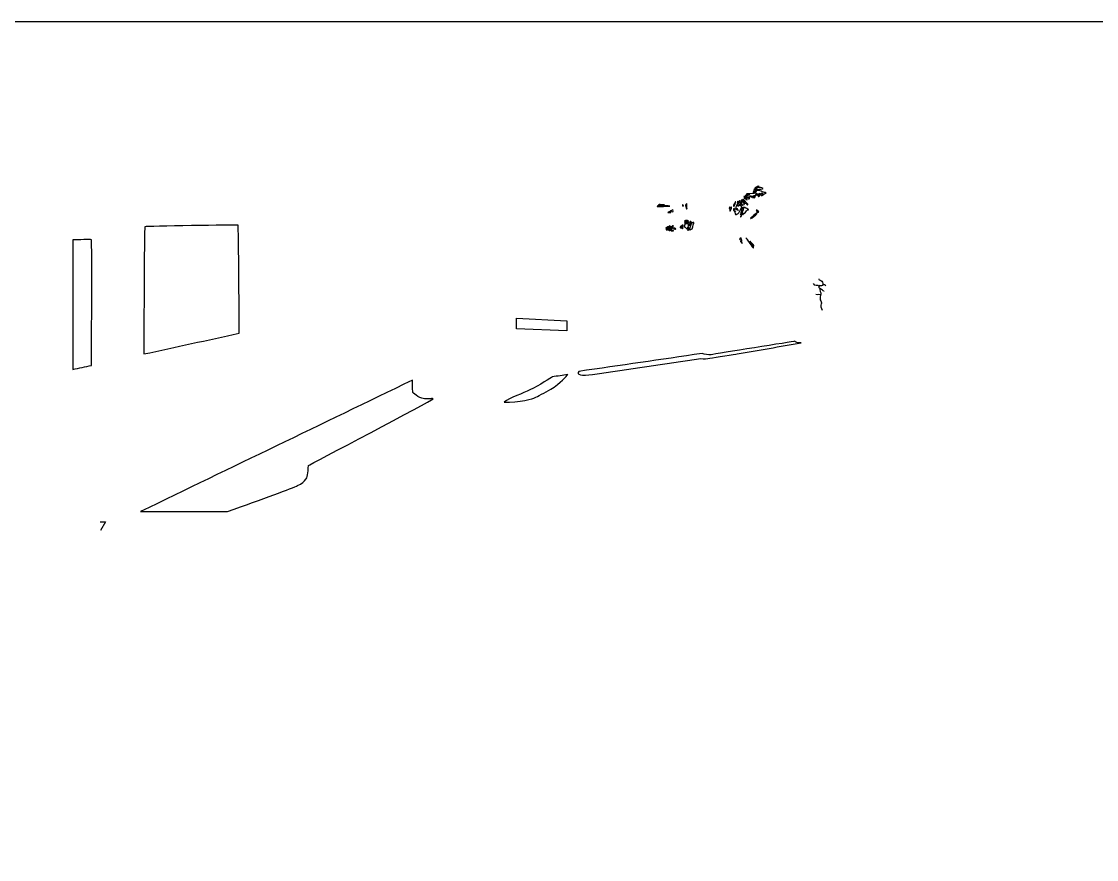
# Model space of a CAD drawing. Extents: x 0 to 1250, y 0 to 460.
# Drawn here: x 495.5 to 739.2, y 270.3 to 460.1 of the extents above; entities that cross this region are included whole.
import ezdxf

# ---------------------------------------------------------------- set-up
doc = ezdxf.new("R2010")
doc.units = 0
doc.header["$MEASUREMENT"] = 0
doc.layers.add('DEFAULT', color=18, linetype='CONTINUOUS')

msp = doc.modelspace()

# ---------------------------------------------------------------- linework, layer by layer
at = {"layer": 'DEFAULT', "color": 18}
msp.add_lwpolyline([(1250.13, 0.12), (0.12, 0.12), (0.12, 460.12), (1250.13, 460.12)], close=True, dxfattribs=at)
at = {"layer": 'DEFAULT', "color": 1}
msp.add_lwpolyline([(607.75, 392.89), (619.16, 392.31), (619.16, 392.24), (619.16, 390.06), (607.75, 390.51)], close=True, dxfattribs=at)
at = {"layer": 'DEFAULT', "color": 18}
msp.add_lwpolyline([(513.34, 346.79), (514.57, 346.79), (513.45, 344.84)], dxfattribs=at)
at = {"layer": 'DEFAULT', "color": 1}
for points, knots in [([(660.52, 420.91), (660.39, 420.97), (659.71, 420.95), (659.78, 421), (659.85, 421.05), (660.24, 421.12), (660.47, 421.1), (660.69, 421.08), (661.6, 421.22), (661.8, 421.23), (662.01, 421.25), (662.12, 421.16), (661.97, 421.28), (661.83, 421.4), (661.4, 421.31), (661.46, 421.38), (661.53, 421.45), (661.77, 421.5), (662.01, 421.54), (662.25, 421.58), (662.19, 421.61), (662.13, 421.65), (662.07, 421.69), (661.49, 421.56), (661.41, 421.59), (661.27, 421.66), (662.35, 421.84), (662.62, 421.84), (662.89, 421.85), (662.89, 421.75), (663.18, 421.66), (663.48, 421.56), (663.95, 421.42), (664.22, 421.38), (664.48, 421.34), (664.13, 421.18), (664, 421.12), (663.88, 421.05), (663.06, 420.42), (663.32, 420.69), (663.57, 420.96), (663.63, 421.09), (663.61, 421.17), (663.59, 421.25), (663.28, 420.87), (663.4, 421.12), (663.52, 421.37), (663.44, 421.39), (663.35, 421.23), (663.27, 421.08), (662.92, 420.66), (662.64, 420.45), (662.36, 420.23), (662.83, 420.83), (662.87, 421.01), (662.93, 421.18), (662.89, 421.37), (662.83, 421.19), (662.77, 421.02), (662.26, 420.39), (662.39, 420.65), (662.52, 420.91), (662.44, 421.27), (662.42, 421.14), (662.41, 421.02), (662.1, 420.58), (662.13, 420.71), (662.16, 420.84), (662.23, 421.31), (662.18, 421.19), (662.13, 421.07), (662.08, 421.07), (662.02, 420.89), (661.95, 420.7), (661.76, 420.25), (661.66, 420.17), (661.57, 420.09), (661.71, 420.73), (661.66, 420.8), (661.6, 420.88), (661.58, 420.56), (661.5, 420.39), (661.42, 420.23), (661.37, 420.15), (661.27, 420.24), (661.16, 420.34), (661.34, 420.74), (661.23, 420.61), (661.12, 420.49), (661.07, 420.24), (660.97, 420.3), (660.87, 420.37), (660.86, 420.52), (660.82, 420.64), (660.78, 420.76), (660.64, 420.74), (660.72, 420.64), (660.79, 420.53), (660.72, 420.44), (660.61, 420.39), (660.51, 420.35), (659.56, 420.59), (659.58, 420.66), (659.6, 420.73), (660.22, 420.72), (660.33, 420.78), (660.44, 420.83), (660.64, 420.85), (660.52, 420.91)], [1, 1, 1, 1, 2, 2, 2, 3, 3, 3, 4, 4, 4, 5, 5, 5, 6, 6, 6, 7, 7, 7, 8, 8, 8, 9, 9, 9, 10, 10, 10, 11, 11, 11, 12, 12, 12, 13, 13, 13, 14, 14, 14, 15, 15, 15, 16, 16, 16, 17, 17, 17, 18, 18, 18, 19, 19, 19, 20, 20, 20, 21, 21, 21, 22, 22, 22, 23, 23, 23, 24, 24, 24, 25, 25, 25, 26, 26, 26, 27, 27, 27, 28, 28, 28, 29, 29, 29, 30, 30, 30, 31, 31, 31, 32, 32, 32, 33, 33, 33, 34, 34, 34, 35, 35, 35, 36, 36, 36, 37, 37, 37, 37]), ([(661.96, 422.3), (662.17, 422.34), (662.98, 422.57), (663.09, 422.54), (663.16, 422.52), (663.62, 422.31), (663.63, 422.28), (663.63, 422.24), (662.69, 422.12), (662.6, 422.06), (662.51, 422.01), (662.16, 422.27), (661.72, 422.1), (661.28, 421.93), (661.75, 422.25), (661.96, 422.3)], [0, 0, 0, 0, 1, 1, 1, 2, 2, 2, 3, 3, 3, 4, 4, 4, 5, 5, 5, 5]), ([(662.58, 422.79), (662.69, 422.8), (662.92, 422.72), (662.65, 422.66), (662.39, 422.61), (661.87, 422.44), (661.8, 422.42), (661.87, 422.46), (662.4, 422.78), (662.58, 422.79)], [0, 0, 0, 0, 1, 1, 1, 2, 2, 2, 3, 3, 3, 3]), ([(657.25, 419.07), (657.34, 419.26), (657.45, 419.36), (657.45, 419.28), (657.45, 419.17), (657.41, 418.92), (657.3, 418.76), (657.19, 418.6), (657.2, 418.4), (657.11, 418.28), (657.02, 418.16), (657.02, 418.2), (656.94, 418.32), (656.86, 418.43), (657.16, 418.89), (657.25, 419.07)], [0, 0, 0, 0, 1, 1, 1, 2, 2, 2, 3, 3, 3, 4, 4, 4, 5, 5, 5, 5]), ([(657.72, 418.57), (657.82, 418.76), (657.85, 419.04), (657.88, 419.27), (657.91, 419.5), (658, 419.43), (657.99, 419.27), (657.97, 418.94), (657.89, 418.52), (657.89, 418.39), (657.9, 418.26), (658.11, 418.12), (658.03, 418.28), (657.95, 418.43), (658, 418.56), (658.09, 418.48), (658.17, 418.4), (658.51, 418.37), (658.7, 418.28), (658.88, 418.19), (658.76, 418.13), (658.73, 417.96), (658.7, 417.79), (658.55, 417.52), (658.44, 417.37), (658.33, 417.21), (658.21, 417.03), (658.13, 416.81), (658.04, 416.6), (657.99, 416.58), (657.89, 416.59), (657.8, 416.6), (657.72, 416.56), (657.57, 416.44), (657.41, 416.31), (657.37, 416.46), (657.33, 416.56), (657.29, 416.66), (657.39, 416.76), (657.39, 416.82), (657.39, 416.89), (657.28, 416.71), (657.24, 416.82), (657.21, 416.94), (657.32, 417.05), (657.37, 417.16), (657.42, 417.26), (657.4, 417.28), (657.27, 417.16), (657.14, 417.04), (657.09, 417.12), (657.11, 417.24), (657.12, 417.37), (657.08, 417.31), (657.04, 417.26), (657, 417.21), (657, 417.28), (656.95, 417.48), (656.9, 417.68), (656.97, 417.73), (657.07, 417.78), (657.16, 417.83), (657.16, 417.75), (657.18, 417.54), (657.2, 417.33), (657.23, 417.54), (657.3, 417.65), (657.37, 417.77), (657.62, 417.56), (657.79, 417.47), (657.95, 417.39), (658.09, 417.21), (657.98, 417.41), (657.88, 417.62), (657.45, 417.88), (657.44, 417.94), (657.43, 418.01), (657.61, 418.38), (657.72, 418.57)], [1, 1, 1, 1, 2, 2, 2, 3, 3, 3, 4, 4, 4, 5, 5, 5, 6, 6, 6, 7, 7, 7, 8, 8, 8, 9, 9, 9, 10, 10, 10, 11, 11, 11, 12, 12, 12, 13, 13, 13, 14, 14, 14, 15, 15, 15, 16, 16, 16, 17, 17, 17, 18, 18, 18, 19, 19, 19, 20, 20, 20, 21, 21, 21, 22, 22, 22, 23, 23, 23, 24, 24, 24, 25, 25, 25, 26, 26, 26, 27, 27, 27, 27]), ([(658.31, 419.55), (658.42, 419.57), (658.54, 419.4), (658.56, 419.15), (658.57, 418.9), (658.73, 418.43), (658.6, 418.54), (658.46, 418.64), (658.15, 418.65), (658.15, 418.83), (658.15, 419), (658.14, 419.53), (658.31, 419.55)], [0, 0, 0, 0, 1, 1, 1, 2, 2, 2, 3, 3, 3, 4, 4, 4, 4]), ([(658.68, 419.65), (658.76, 419.68), (658.86, 419.65), (658.92, 419.48), (658.99, 419.31), (659.16, 419.07), (659.28, 418.92), (659.4, 418.76), (659.47, 418.7), (659.33, 418.68), (659.2, 418.66), (659.01, 418.58), (658.95, 418.5), (658.9, 418.42), (658.8, 418.48), (658.79, 418.69), (658.79, 418.89), (658.65, 419.64), (658.68, 419.65)], [0, 0, 0, 0, 1, 1, 1, 2, 2, 2, 3, 3, 3, 4, 4, 4, 5, 5, 5, 6, 6, 6, 6]), ([(658.99, 419.79), (659.18, 419.87), (659.65, 419.35), (659.77, 419.19), (659.89, 419.03), (660.04, 418.92), (660.17, 418.78), (660.29, 418.62), (660.22, 418.61), (660.09, 418.61), (659.96, 418.6), (659.93, 418.78), (659.87, 418.88), (659.82, 418.99), (659.72, 418.97), (659.59, 418.97), (659.45, 418.96), (659.34, 419.26), (659.23, 419.4), (659.13, 419.54), (658.91, 419.75), (658.99, 419.79)], [0, 0, 0, 0, 1, 1, 1, 2, 2, 2, 3, 3, 3, 4, 4, 4, 5, 5, 5, 6, 6, 6, 7, 7, 7, 7]), ([(660.09, 420.29), (660.2, 420.19), (660.21, 420.14), (660.08, 420.15), (659.94, 420.16), (659.22, 420.48), (659.28, 420.48), (659.37, 420.49), (659.99, 420.39), (660.09, 420.29)], [0, 0, 0, 0, 1, 1, 1, 2, 2, 2, 3, 3, 3, 3]), ([(659.87, 419.77), (659.72, 419.9), (659.35, 420.11), (659.31, 420.19), (659.28, 420.25), (659.57, 420.2), (659.68, 420.1), (659.79, 420), (659.98, 419.85), (660.05, 419.71), (660.13, 419.57), (660.02, 419.63), (659.87, 419.77)], [0, 0, 0, 0, 1, 1, 1, 2, 2, 2, 3, 3, 3, 4, 4, 4, 4]), ([(660.51, 419.94), (660.43, 419.92), (660.26, 420.03), (660.29, 420.11), (660.31, 420.2), (660.46, 420.21), (660.53, 420.15), (660.58, 420.11), (660.58, 419.95), (660.51, 419.94)], [0, 0, 0, 0, 1, 1, 1, 2, 2, 2, 3, 3, 3, 3]), ([(639.61, 418.21), (639.56, 418.23), (639.73, 418.36), (639.78, 418.36), (639.86, 418.36), (642.51, 418.36), (642.51, 418.32), (642.45, 418.29), (639.66, 418.18), (639.61, 418.21)], [0, 0, 0, 0, 1, 1, 1, 2, 2, 2, 3, 3, 3, 3]), ([(640.05, 418.67), (640.17, 418.68), (641.31, 418.55), (641.39, 418.53), (641.33, 418.52), (639.99, 418.51), (639.93, 418.53), (639.87, 418.54), (639.99, 418.66), (640.05, 418.67)], [0, 0, 0, 0, 1, 1, 1, 2, 2, 2, 3, 3, 3, 3]), ([(642.61, 416.84), (642.46, 416.83), (642.17, 416.87), (642.04, 416.87), (641.9, 416.87), (642.23, 417.03), (642.33, 417.04), (642.44, 417.06), (642.62, 416.98), (642.66, 416.94), (642.69, 416.91), (642.77, 416.84), (642.61, 416.84)], [0, 0, 0, 0, 1, 1, 1, 2, 2, 2, 3, 3, 3, 4, 4, 4, 4]), ([(643.22, 417), (643.16, 417.03), (642.61, 417.14), (642.59, 417.17), (642.57, 417.21), (643.12, 417.43), (643.19, 417.44), (643.24, 417.45), (643.27, 416.97), (643.22, 417)], [0, 0, 0, 0, 1, 1, 1, 2, 2, 2, 3, 3, 3, 3]), ([(645.52, 418.31), (645.41, 418.26), (645.47, 418.36), (645.39, 418.46), (645.31, 418.56), (645.37, 418.67), (645.46, 418.62), (645.67, 418.52), (645.63, 418.36), (645.52, 418.31)], [0, 0, 0, 0, 1, 1, 1, 2, 2, 2, 3, 3, 3, 3]), ([(646.37, 418.92), (646.44, 418.98), (646.36, 418.61), (646.37, 418.39), (646.38, 418.18), (646.41, 418.21), (646.3, 418.24), (646.18, 418.26), (646.02, 418.19), (646.03, 418.34), (646.04, 418.49), (646.25, 418.82), (646.37, 418.92)], [0, 0, 0, 0, 1, 1, 1, 2, 2, 2, 3, 3, 3, 4, 4, 4, 4]), ([(646.3, 417.67), (646.3, 417.76), (646.06, 418.03), (646.12, 418.04), (646.36, 418.08), (646.37, 418.06), (646.4, 417.9), (646.43, 417.74), (646.29, 417.57), (646.3, 417.67)], [0, 0, 0, 0, 1, 1, 1, 2, 2, 2, 3, 3, 3, 3]), ([(656.06, 418.1), (656.11, 418.21), (656.17, 418.1), (656.14, 417.94), (656.11, 417.78), (656.16, 417.64), (656.2, 417.75), (656.24, 417.86), (656.26, 417.92), (656.28, 418), (656.3, 418.09), (656.45, 418.14), (656.49, 418.07), (656.54, 417.98), (656.48, 417.76), (656.38, 417.64), (656.27, 417.52), (656.22, 417.14), (656.15, 417.16), (656.08, 417.18), (656.1, 417.52), (656, 417.66), (655.91, 417.81), (656.01, 417.99), (656.06, 418.1)], [0, 0, 0, 0, 1, 1, 1, 2, 2, 2, 3, 3, 3, 4, 4, 4, 5, 5, 5, 6, 6, 6, 7, 7, 7, 8, 8, 8, 8]), ([(658.51, 416.48), (658.56, 416.65), (658.89, 417.93), (659.02, 418.09), (659.02, 418.07), (659.01, 417.99), (658.99, 417.89), (658.98, 417.87), (658.98, 417.84), (658.97, 417.81), (658.88, 417.38), (658.68, 416.59), (658.63, 416.46), (658.56, 416.29), (658.46, 416.32), (658.51, 416.48)], [0, 0, 0, 0, 1, 1, 1, 2, 2, 2, 3, 3, 3, 4, 4, 4, 5, 5, 5, 5]), ([(660.13, 417.44), (660, 417.39), (659.81, 417.11), (659.58, 416.8), (659.35, 416.49), (659.33, 416.59), (659.37, 416.72), (659.41, 416.84), (659.26, 416.72), (659.13, 416.46), (658.99, 416.19), (659.08, 416.54), (659.07, 416.71), (659.06, 416.86), (658.92, 416.47), (658.75, 416.1), (658.57, 415.72), (658.48, 415.76), (658.56, 415.93), (658.65, 416.09), (658.94, 416.98), (659.04, 417.23), (659.14, 417.47), (659.2, 418.1), (659.31, 418.08), (659.59, 418.01), (659.88, 417.77), (660.22, 417.62), (660.56, 417.46), (660.26, 417.48), (660.13, 417.44)], [1, 1, 1, 1, 2, 2, 2, 3, 3, 3, 4, 4, 4, 5, 5, 5, 6, 6, 6, 7, 7, 7, 8, 8, 8, 9, 9, 9, 10, 10, 10, 11, 11, 11, 11]), ([(662.25, 416.56), (662.12, 416.43), (661.03, 415.5), (660.88, 415.48), (660.74, 415.46), (660.75, 415.5), (660.86, 415.62), (660.97, 415.74), (661.99, 416.6), (662.06, 416.72), (662.09, 416.79), (662.38, 416.69), (662.25, 416.56)], [0, 0, 0, 0, 1, 1, 1, 2, 2, 2, 3, 3, 3, 4, 4, 4, 4]), ([(662.42, 417.34), (662.52, 417.26), (662.66, 416.98), (662.66, 416.9), (662.66, 416.82), (662.26, 416.79), (662.21, 416.91), (662.17, 417.02), (662.42, 417.06), (662.35, 417.15), (662.27, 417.25), (662.03, 417.31), (662.09, 417.37), (662.19, 417.46), (662.32, 417.41), (662.42, 417.34)], [0, 0, 0, 0, 1, 1, 1, 2, 2, 2, 3, 3, 3, 4, 4, 4, 5, 5, 5, 5]), ([(645.92, 413.51), (645.78, 413.57), (645.82, 413.65), (645.84, 413.78), (645.85, 413.9), (645.81, 414.05), (645.9, 414.13), (645.96, 414.19), (646.7, 414.38), (646.75, 414.3), (646.8, 414.22), (646.74, 413.82), (646.72, 413.75), (646.71, 413.68), (646.54, 413.38), (646.41, 413.07), (646.3, 413.26), (646.06, 413.46), (645.92, 413.51)], [0, 0, 0, 0, 1, 1, 1, 2, 2, 2, 3, 3, 3, 4, 4, 4, 5, 5, 5, 6, 6, 6, 6]), ([(645.89, 415), (646.03, 415.05), (646.5, 415.04), (646.64, 415.01), (646.79, 414.97), (646.82, 414.82), (646.67, 414.84), (646.53, 414.87), (646.05, 414.86), (645.94, 414.84), (645.82, 414.82), (645.8, 414.97), (645.89, 415)], [0, 0, 0, 0, 1, 1, 1, 2, 2, 2, 3, 3, 3, 4, 4, 4, 4]), ([(646.67, 414.57), (646.57, 414.59), (645.95, 414.5), (645.89, 414.46), (645.83, 414.41), (645.81, 414.65), (645.92, 414.68), (646.03, 414.71), (646.61, 414.76), (646.78, 414.68), (646.83, 414.66), (646.79, 414.56), (646.67, 414.57)], [0, 0, 0, 0, 1, 1, 1, 2, 2, 2, 3, 3, 3, 4, 4, 4, 4]), ([(647.05, 414.41), (647.15, 414.41), (647.24, 414.44), (647.19, 414.33), (647.13, 414.22), (647.02, 413.93), (646.99, 413.87), (646.96, 413.81), (646.93, 414.39), (647.05, 414.41)], [0, 0, 0, 0, 1, 1, 1, 2, 2, 2, 3, 3, 3, 3]), ([(647.66, 413.38), (647.64, 413.18), (647.6, 413.16), (647.41, 413.07), (647.22, 412.98), (646.96, 412.81), (646.95, 413.04), (646.94, 413.27), (647.37, 414.47), (647.51, 414.51), (647.6, 414.54), (647.88, 414.62), (647.93, 414.59), (647.99, 414.55), (647.67, 413.58), (647.66, 413.38)], [0, 0, 0, 0, 1, 1, 1, 2, 2, 2, 3, 3, 3, 4, 4, 4, 5, 5, 5, 5]), ([(647.15, 414.79), (647.3, 414.81), (647.33, 414.8), (647.35, 414.72), (647.36, 414.64), (647.29, 414.62), (647.18, 414.63), (647.07, 414.63), (647.07, 414.6), (647.01, 414.69), (646.95, 414.78), (647.04, 414.77), (647.15, 414.79)], [0, 0, 0, 0, 1, 1, 1, 2, 2, 2, 3, 3, 3, 4, 4, 4, 4]), ([(523.48, 413.63), (523.66, 413.76), (544.48, 414.08), (544.61, 414), (544.74, 413.92), (544.89, 389.51), (544.89, 389.51), (537.68, 387.94), (530.47, 386.38), (523.26, 384.81), (523.26, 384.81), (523.31, 413.5), (523.48, 413.63)], [0, 0, 0, 0, 1, 1, 1, 2, 2, 2, 3, 3, 3, 4, 4, 4, 4]), ([(641.61, 413.36), (641.87, 413.47), (642.27, 413.73), (642.39, 413.78), (642.51, 413.84), (642.61, 413.82), (642.58, 413.76), (642.53, 413.71), (641.83, 413.34), (641.72, 413.31), (641.62, 413.29), (641.55, 413.33), (641.61, 413.36)], [0, 0, 0, 0, 1, 1, 1, 2, 2, 2, 3, 3, 3, 4, 4, 4, 4]), ([(642.01, 412.92), (641.95, 412.89), (641.8, 412.95), (641.7, 412.97), (641.6, 412.98), (641.64, 413.08), (641.73, 413.09), (641.84, 413.11), (641.9, 413.07), (641.99, 413.05), (642.09, 413.04), (642.08, 412.96), (642.01, 412.92)], [0, 0, 0, 0, 1, 1, 1, 2, 2, 2, 3, 3, 3, 4, 4, 4, 4]), ([(642.17, 413.36), (642.23, 413.41), (642.34, 413.38), (642.44, 413.33), (642.54, 413.28), (642.48, 413.23), (642.41, 413.18), (642.34, 413.14), (642.3, 413.18), (642.14, 413.22), (641.98, 413.25), (642.08, 413.29), (642.17, 413.36)], [0, 0, 0, 0, 1, 1, 1, 2, 2, 2, 3, 3, 3, 4, 4, 4, 4]), ([(642.51, 412.78), (642.43, 412.78), (642.25, 412.81), (642.18, 412.83), (642.11, 412.85), (642.22, 412.97), (642.25, 412.98), (642.34, 413), (642.45, 412.94), (642.51, 412.92), (642.55, 412.91), (642.59, 412.78), (642.51, 412.78)], [0, 0, 0, 0, 1, 1, 1, 2, 2, 2, 3, 3, 3, 4, 4, 4, 4]), ([(642.94, 413.62), (643.08, 413.57), (642.91, 413.52), (642.8, 413.45), (642.7, 413.38), (642.59, 413.41), (642.54, 413.45), (642.43, 413.51), (642.57, 413.5), (642.66, 413.58), (642.76, 413.65), (642.8, 413.67), (642.94, 413.62)], [0, 0, 0, 0, 1, 1, 1, 2, 2, 2, 3, 3, 3, 4, 4, 4, 4]), ([(642.63, 413.19), (642.67, 413.23), (642.76, 413.22), (642.84, 413.2), (642.92, 413.17), (642.96, 413.12), (642.9, 413.08), (642.84, 413.03), (642.79, 413.08), (642.67, 413.1), (642.56, 413.11), (642.58, 413.14), (642.63, 413.19)], [0, 0, 0, 0, 1, 1, 1, 2, 2, 2, 3, 3, 3, 4, 4, 4, 4]), ([(643.36, 412.71), (643.26, 412.68), (642.88, 412.71), (642.78, 412.73), (642.69, 412.75), (642.72, 412.89), (642.78, 412.88), (642.89, 412.87), (643.45, 412.74), (643.36, 412.71)], [0, 0, 0, 0, 1, 1, 1, 2, 2, 2, 3, 3, 3, 3]), ([(643.13, 413.51), (643.34, 413.53), (643.29, 413.43), (643.24, 413.39), (643.2, 413.34), (643.09, 413.3), (643.02, 413.33), (642.95, 413.36), (643.05, 413.5), (643.13, 413.51)], [0, 0, 0, 0, 1, 1, 1, 2, 2, 2, 3, 3, 3, 3]), ([(643.12, 413.86), (643.25, 413.89), (643.37, 413.77), (643.31, 413.74), (643.24, 413.7), (643.18, 413.72), (643.08, 413.74), (642.98, 413.76), (643.02, 413.83), (643.12, 413.86)], [0, 0, 0, 0, 1, 1, 1, 2, 2, 2, 3, 3, 3, 3]), ([(643.61, 413.11), (643.5, 413.13), (643.31, 413.23), (643.37, 413.3), (643.42, 413.38), (643.55, 413.34), (643.66, 413.31), (643.76, 413.28), (643.9, 413.26), (643.87, 413.18), (643.84, 413.1), (643.72, 413.1), (643.61, 413.11)], [0, 0, 0, 0, 1, 1, 1, 2, 2, 2, 3, 3, 3, 4, 4, 4, 4]), ([(644.94, 413.36), (644.85, 413.42), (644.77, 413.44), (644.87, 413.54), (644.96, 413.65), (644.93, 413.81), (644.97, 413.81), (645.05, 413.81), (645.08, 413.78), (645.07, 413.65), (645.06, 413.52), (645.09, 413.39), (645.11, 413.33), (645.13, 413.27), (645.03, 413.3), (644.94, 413.36)], [0, 0, 0, 0, 1, 1, 1, 2, 2, 2, 3, 3, 3, 4, 4, 4, 5, 5, 5, 5]), ([(645.46, 413.53), (645.38, 413.5), (645.37, 413.51), (645.43, 413.42), (645.49, 413.35), (645.48, 413.13), (645.35, 413.15), (645.21, 413.18), (645.27, 413.61), (645.25, 413.75), (645.22, 413.89), (645.19, 413.97), (645.33, 413.99), (645.59, 414.02), (645.53, 413.94), (645.56, 413.82), (645.59, 413.71), (645.55, 413.57), (645.46, 413.53)], [0, 0, 0, 0, 1, 1, 1, 2, 2, 2, 3, 3, 3, 4, 4, 4, 5, 5, 5, 6, 6, 6, 6]), ([(646.77, 413.15), (646.76, 413.07), (646.77, 412.94), (646.76, 412.87), (646.76, 412.79), (646.62, 412.77), (646.55, 412.85), (646.49, 412.93), (646.64, 413.29), (646.73, 413.43), (646.82, 413.58), (646.77, 413.27), (646.77, 413.15)], [0, 0, 0, 0, 1, 1, 1, 2, 2, 2, 3, 3, 3, 4, 4, 4, 4]), ([(511.36, 382.23), (509.95, 381.93), (508.54, 381.63), (507.13, 381.33), (507.13, 391.1), (507.13, 400.87), (507.13, 410.64), (508.38, 410.69), (511.19, 410.8), (511.36, 410.67), (511.58, 410.49), (511.36, 382.23), (511.36, 382.23)], [0, 0, 0, 0, 1, 1, 1, 84.09, 84.09, 84.09, 85.09, 85.09, 85.09, 86.09, 86.09, 86.09, 86.09]), ([(658.64, 411.1), (658.67, 411.03), (658.85, 410.47), (658.81, 410.46), (658.75, 410.46), (658.33, 410.82), (658.27, 410.85), (658.22, 410.88), (658.62, 411.14), (658.64, 411.1)], [0, 0, 0, 0, 1, 1, 1, 2, 2, 2, 3, 3, 3, 3]), ([(658.91, 409.84), (658.82, 409.94), (658.61, 410.15), (658.52, 410.27), (658.43, 410.39), (658.53, 410.38), (658.57, 410.37), (658.63, 410.36), (658.81, 410.27), (658.86, 410.18), (658.91, 410.09), (658.99, 409.73), (658.91, 409.84)], [0, 0, 0, 0, 1, 1, 1, 2, 2, 2, 3, 3, 3, 4, 4, 4, 4]), ([(661.47, 408.99), (661.5, 408.95), (661.51, 408.73), (661.46, 408.76), (661.41, 408.79), (659.86, 410.91), (659.76, 411.1), (659.9, 410.98), (661.42, 409.05), (661.47, 408.99)], [0, 0, 0, 0, 1, 1, 1, 2, 2, 2, 3, 3, 3, 3]), ([(661.55, 409.39), (661.58, 409.34), (661.56, 409.17), (661.51, 409.21), (661.46, 409.25), (660.64, 410.31), (660.61, 410.36), (660.63, 410.36), (661.48, 409.49), (661.55, 409.39)], [0, 0, 0, 0, 1, 1, 1, 2, 2, 2, 3, 3, 3, 3]), ([(657.79, 384.84), (657.46, 384.79), (652.68, 384.08), (651.61, 383.84), (651.05, 383.8), (650.13, 383.58), (649.56, 383.82), (641.37, 382.6), (633.18, 381.38), (624.99, 380.17), (622.54, 379.82), (621.13, 380.13), (621.9, 380.86), (631.2, 382.21), (640.5, 383.56), (649.8, 384.91), (650.37, 384.67), (651.29, 384.59), (651.85, 384.64), (652.93, 384.88), (670.62, 387.64), (670.88, 387.68), (670.88, 387.49), (671.51, 387.33), (672.29, 387.33), (667.46, 386.5), (662.62, 385.67), (657.79, 384.84)], [1, 1, 1, 1, 2, 2, 2, 3, 3, 3, 4, 4, 4, 5, 5, 5, 6, 6, 6, 7, 7, 7, 8, 8, 8, 9, 9, 9, 10, 10, 10, 10]), ([(560.55, 359.56), (560.55, 357.83), (560.21, 356.69), (559.99, 356.42), (559.66, 355.93), (559.09, 355.44), (558.12, 354.99), (557.06, 354.5), (550.15, 351.96), (542.26, 349.1), (535.67, 349.1), (529.09, 349.1), (522.5, 349.1), (543.05, 359.03), (563.6, 368.95), (584.14, 378.88), (584.16, 377.21), (584.19, 376.16), (584.25, 376.08), (584.61, 375.67), (585.81, 374.64), (587.46, 374.64), (589.11, 374.64), (588.4, 374.92), (588.84, 374.64), (588.72, 374.32), (560.55, 359.56), (560.55, 359.56)], [1, 1, 1, 1, 2, 2, 2, 3, 3, 3, 4, 4, 4, 60, 60, 60, 61, 61, 61, 62, 62, 62, 63, 63, 63, 64, 64, 64, 65, 65, 65, 65]), ([(615.51, 376.81), (614.16, 375.99), (612.47, 375.25), (611.79, 374.86), (611.81, 374.76), (608.25, 373.78), (604.91, 373.9), (606.19, 374.86), (609.33, 375.97), (610.77, 376.66), (612.89, 377.67), (615.6, 379.5), (615.88, 379.64), (617.05, 379.8), (618.21, 379.97), (619.37, 380.13), (619.11, 379.96), (617.71, 378.14), (615.51, 376.81)], [0, 0, 0, 0, 1, 1, 1, 2, 2, 2, 3, 3, 3, 4, 4, 4, 5, 5, 5, 6, 6, 6, 6])]:
    msp.add_open_spline(points, degree=3, knots=knots, dxfattribs=at)
at = {"layer": 'DEFAULT', "color": 18}
for points, knots in [([(675.01, 400.78), (675.09, 400.09), (676.31, 400.68), (676.28, 400.12), (676.26, 399.55), (676.37, 400.09), (676.52, 399.39)], [0, 0, 0, 0, 1, 1, 1, 2, 2, 2, 2]), ([(677.87, 400.14), (677.82, 400.42), (677.32, 400.72), (677.08, 400.34), (676.83, 399.97), (676.37, 400.62), (676.28, 400.12)], [0, 0, 0, 0, 1, 1, 1, 2, 2, 2, 2]), ([(677.49, 399.1), (677.36, 398.82), (676.43, 400.18), (676.52, 399.39), (676.61, 398.6), (676.88, 398.71), (676.66, 398.09), (676.28, 397.08), (677.09, 396.36), (676.83, 396.15), (676.48, 395.86), (676.93, 395.12), (677.03, 394.77)], [0, 0, 0, 0, 1, 1, 1, 2, 2, 2, 3, 3, 3, 4, 4, 4, 4])]:
    msp.add_open_spline(points, degree=3, knots=knots, dxfattribs=at)
for points in [[(676.28, 401.87), (676.11, 401.45), (677.49, 401.61), (677.08, 400.34)], [(675.6, 398.39), (675.95, 398.18), (676.77, 398.54), (676.66, 398.09)]]:
    msp.add_open_spline(points, degree=3, dxfattribs=at)

doc.saveas('drawing.dxf')
